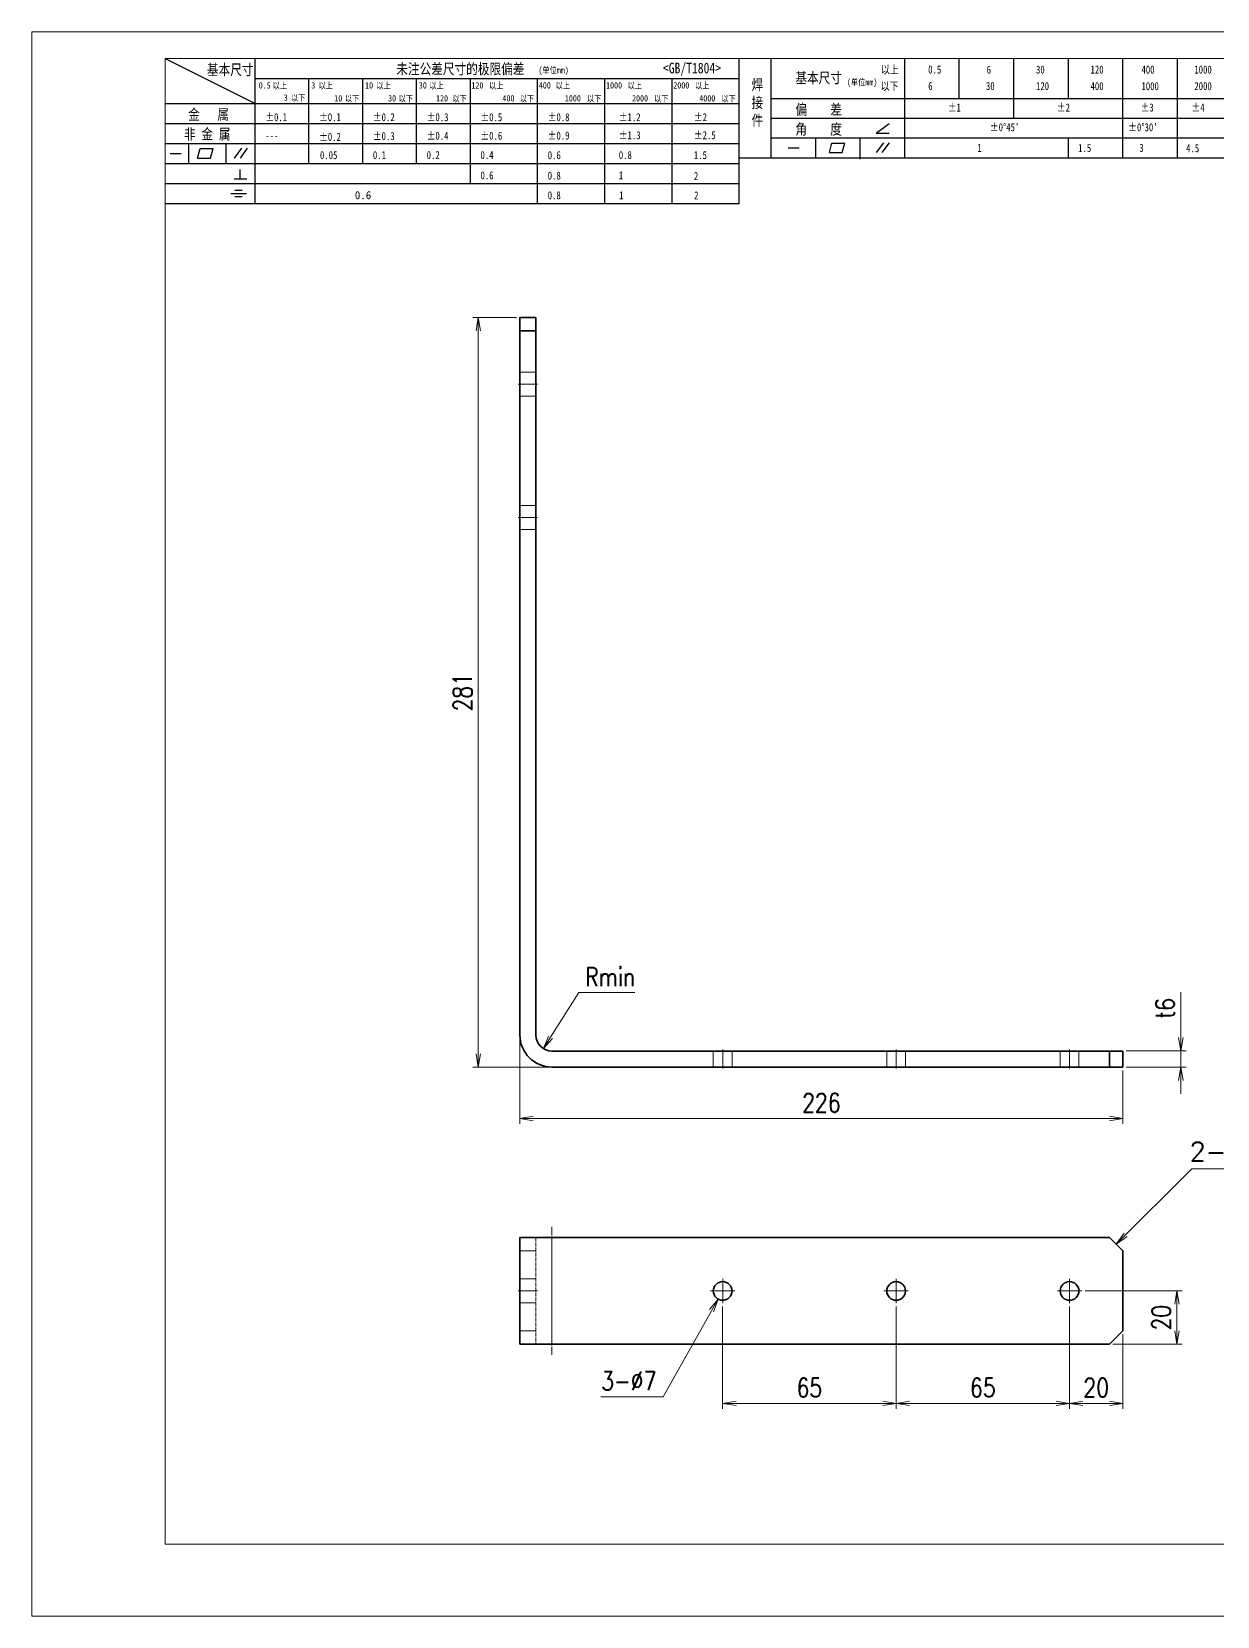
# Model space of a CAD drawing. Header units: millimetres. Extents: x 1333 to 190452, y -42879 to -5704.
# Drawn here: x 179796 to 180241, y -22834 to -22240 of the extents above; entities that cross this region are included whole.
import ezdxf
from ezdxf.enums import TextEntityAlignment as Align

# ---------------------------------------------------------------- set-up
doc = ezdxf.new("R2010")
doc.units = ezdxf.units.MM
doc.header["$LTSCALE"] = 0.5
doc.linetypes.add('AM_ISO02W050x2', pattern=[3.75, 3, -0.75])
doc.linetypes.add('AM_ISO08W050x2', pattern=[9, 6, -0.75, 1.5, -0.75])
for name, color, linetype, lineweight in [('中心线', 2, 'AM_ISO08W050x2', 18), ('图框', 7, 'Continuous', 18), ('标注线', 3, 'Continuous', 18), ('粗实线', 7, 'Continuous', 35), ('细实线', 3, 'Continuous', 18), ('虚线', 1, 'AM_ISO02W050x2', 18)]:
    doc.layers.add(name, color=color, linetype=linetype, lineweight=lineweight)
doc.layers.add('图\\M+19E79\\M+195B6\\M+18E9A', color=7, linetype='Continuous')
doc.layers.add('打印-禁用', color=7, linetype='Continuous', lineweight=15, plot=False)
doc.styles.add('DIM', font='romans.shx', dxfattribs={"width": 0.8, "bigfont": 'bigfont.shx'})
doc.styles.add('国标', font='simfang.ttf', dxfattribs={"width": 0.8})
doc.dimstyles.new('DEH 1-1', dxfattribs={"dimtxt": 3.5, "dimasz": 2.5, "dimexe": 1, "dimexo": 0.625, "dimgap": 1.2, "dimtad": 1, "dimtoh": 1, "dimdsep": 46, "dimtxsty": 'DIM', "dimblk": 'OPEN', "dimcen": 0, "dimclrd": 8, "dimclre": 8, "dimclrt": 2, "dimazin": 2, "dimtfac": 0.5, "dimtmove": 0, "dimatfit": 3, "dimldrblk": 'OPEN', "dimfxl": 0, "dimtolj": 2, "dimlwd": 18, "dimlwe": 18, "dimarcsym": 0})
doc.dimstyles.new('DEH 1-2$0', dxfattribs={"dimscale": 2, "dimtxt": 3.5, "dimasz": 2.5, "dimexe": 1, "dimexo": 0.625, "dimgap": 1.2, "dimtad": 1, "dimdsep": 46, "dimtxsty": 'DIM', "dimblk": 'OPEN', "dimcen": 0, "dimclrd": 8, "dimclre": 8, "dimclrt": 2, "dimazin": 2, "dimtfac": 0.5, "dimtmove": 0, "dimatfit": 3, "dimldrblk": 'OPEN', "dimfxl": 0, "dimtolj": 2, "dimlwd": 13, "dimlwe": 13, "dimarcsym": 0})
doc.dimstyles.new('DEH 1-2$3', dxfattribs={"dimscale": 2, "dimtxt": 3.5, "dimasz": 2.5, "dimexe": 1, "dimexo": 0.625, "dimgap": 1.2, "dimtad": 1, "dimtoh": 1, "dimdsep": 46, "dimtxsty": 'DIM', "dimblk": 'OPEN', "dimcen": 0, "dimclrd": 8, "dimclre": 8, "dimclrt": 2, "dimazin": 2, "dimtfac": 0.5, "dimtofl": 0, "dimtmove": 0, "dimatfit": 3, "dimldrblk": 'OPEN', "dimfxl": 0, "dimtolj": 2, "dimlwd": 18, "dimlwe": 18, "dimarcsym": 0})
doc.dimstyles.new('DEH 1-2$4', dxfattribs={"dimscale": 2, "dimtxt": 3.5, "dimasz": 2.5, "dimexe": 1, "dimexo": 0.625, "dimgap": 1.2, "dimtad": 1, "dimtoh": 1, "dimdsep": 46, "dimtxsty": 'DIM', "dimblk": 'OPEN', "dimcen": 0, "dimclrd": 8, "dimclre": 8, "dimclrt": 2, "dimazin": 2, "dimtfac": 0.5, "dimtofl": 0, "dimtmove": 0, "dimatfit": 3, "dimldrblk": 'OPEN', "dimfxl": 0, "dimtolj": 2, "dimlwd": 18, "dimlwe": 18, "dimarcsym": 0})

# ---------------------------------------------------------------- blocks, each defined once
blk = doc.blocks.new('GZDEH零件A3图框V01版')
at = {"layer": '图\\M+19E79\\M+195B6\\M+18E9A', "color": 9}
for p, q in [((2882.49, -1554.46), (2899.37, -1562.92)), ((2899.37, -1581.67), (2899.37, -1554.46)), ((2990.09, -1581.67), (2990.09, -1554.46)), ((2996.09, -1573.08), (2996.09, -1554.46)), ((3021.09, -1561.98), (3021.09, -1554.46)), ((3031.31, -1561.98), (3031.31, -1554.46)), ((3041.53, -1561.98), (3041.53, -1554.46)), ((3051.75, -1561.98), (3051.75, -1554.46)), ((3061.98, -1561.98), (3061.98, -1554.46)), ((3072.2, -1561.98), (3072.2, -1554.46)), ((2899.37, -1558.24), (2990.09, -1558.24)), ((2909.45, -1574.17), (2909.45, -1558.24)), ((2919.53, -1574.17), (2919.53, -1558.24)), ((2929.61, -1574.17), (2929.61, -1558.24)), ((2939.69, -1577.92), (2939.69, -1558.24)), ((2952.29, -1581.67), (2952.29, -1558.24)), ((2964.89, -1581.67), (2964.89, -1558.24)), ((2977.49, -1581.67), (2977.49, -1558.24)), ((2996.09, -1561.98), (3113.09, -1561.98)), ((3021.09, -1573.08), (3021.09, -1561.98)), ((3041.53, -1565.68), (3041.53, -1561.98)), ((3061.98, -1573.08), (3061.98, -1561.98)), ((3072.2, -1573.08), (3072.2, -1561.98)), ((2882.49, -1562.92), (2990.09, -1562.92)), ((2882.49, -1566.67), (2990.09, -1566.67)), ((2996.09, -1565.68), (3113.09, -1565.68)), ((3015.75, -1568.51), (3018.15, -1566.66)), ((2882.49, -1570.42), (2990.09, -1570.42)), ((2886.92, -1574.12), (2886.92, -1570.42)), ((2893.91, -1574.12), (2893.91, -1570.42)), ((2996.09, -1569.38), (3113.09, -1569.38)), ((3004.42, -1573.08), (3004.42, -1569.38)), ((3006.97, -1572.12), (3007.45, -1570.33)), ((3007.45, -1570.33), (3009.86, -1570.33)), ((3009.39, -1572.12), (3009.86, -1570.33)), ((3012.75, -1573.08), (3012.75, -1569.38)), ((3015.75, -1568.51), (3018.15, -1568.51)), ((3015.81, -1572.12), (3017.15, -1570.26)), ((3016.89, -1572.12), (3018.23, -1570.26)), ((3051.75, -1573.08), (3051.75, -1569.38)), ((2883.43, -1572.27), (2885.49, -1572.27)), ((2888.59, -1573.16), (2889.07, -1571.37)), ((2888.59, -1573.16), (2891, -1573.16)), ((2889.07, -1571.37), (2891.48, -1571.37)), ((2891, -1573.16), (2891.48, -1571.37)), ((2895.52, -1573.16), (2896.85, -1571.3)), ((2896.6, -1573.16), (2897.94, -1571.3)), ((2990.09, -1573.08), (3113.09, -1573.08)), ((2999.26, -1571.23), (3001.32, -1571.23)), ((3006.97, -1572.12), (3009.39, -1572.12)), ((3012.75, -1573.33), (3012.75, -1573.08)), ((2882.49, -1574.17), (2990.09, -1574.17)), ((2895.42, -1577.05), (2897.81, -1577.05)), ((2896.58, -1577.05), (2896.58, -1575.28)), ((2882.49, -1577.92), (2990.09, -1577.92)), ((2894.79, -1579.77), (2897.77, -1579.77)), ((2895.57, -1579.17), (2896.92, -1579.17)), ((2882.49, -1581.67), (2990.09, -1581.67)), ((2895.57, -1580.37), (2896.93, -1580.37))]:
    blk.add_line(p, q, dxfattribs=at)
at = {"layer": '图框', "linetype": 'Continuous'}
for p, q in [((2882.49, -1554.46), (2882.49, -1832.96)), ((3272.49, -1554.46), (2882.49, -1554.46)), ((2882.49, -1832.96), (3272.49, -1832.96))]:
    blk.add_line(p, q, dxfattribs=at)
at = {"layer": '打印-禁用', "linetype": 'Continuous'}
for p, q in [((2857.49, -1549.46), (2857.49, -1846.46)), ((3277.49, -1549.46), (2857.49, -1549.46)), ((2857.49, -1846.46), (3277.49, -1846.46))]:
    blk.add_line(p, q, dxfattribs=at)
at = {"layer": '图\\M+19E79\\M+195B6\\M+18E9A', "color": 9, "style": '国标', "width": 0.8}
for s, height, p in [('基本尺寸', 2, (2890.33, -1557.58)), ('未注公差尺寸的极限偏差', 2, (2925.81, -1557.44)), ('<GB/T1804>', 2, (2975.78, -1557.27)), ('以上', 1.5, (3016.64, -1557.33)), ('0.5', 1.5, (3025.49, -1557.3)), ('6', 1.5, (3036.45, -1557.34)), ('30', 1.5, (3045.69, -1557.31)), ('120', 1.5, (3055.91, -1557.31)), ('400', 1.5, (3065.46, -1557.31)), ('1000', 1.5, (3075.36, -1557.31)), ('30', 1.2, (2930.04, -1560.11)), ('基本尺寸', 2, (3000.6, -1559.1)), ('以下', 1.5, (3016.58, -1560.43)), ('6', 1.5, (3025.49, -1560.38)), ('30', 1.5, (3036.31, -1560.39)), ('120', 1.5, (3045.69, -1560.41)), ('400', 1.5, (3055.91, -1560.41)), ('1000', 1.5, (3065.46, -1560.41)), ('2000', 1.5, (3075.36, -1560.41)), ('金   属', 2, (2886.82, -1565.98)), ('±0.1', 1.5, (2901.27, -1566.23)), ('±0.1', 1.5, (2911.35, -1566.23)), ('±0.2', 1.5, (2921.43, -1566.23)), ('±0.3', 1.5, (2931.51, -1566.23)), ('±0.5', 1.5, (2941.59, -1566.23)), ('±0.8', 1.5, (2954.19, -1566.23)), ('±1.2', 1.5, (2967.51, -1566.23)), ('±2', 1.5, (2981.58, -1566.23)), ('偏    差', 2, (3000.6, -1565.04)), ('±1', 1.5, (3029.16, -1564.42)), ('±2', 1.5, (3049.61, -1564.42)), ('±3', 1.5, (3065.3, -1564.42)), ('±4', 1.5, (3074.85, -1564.42)), ('非 金 属', 2, (2886.02, -1569.65)), ('±0.3', 1.5, (2921.43, -1569.77)), ('±0.4', 1.5, (2931.51, -1569.71)), ('±0.6', 1.5, (2941.59, -1569.71)), ('±0.9', 1.5, (2954.19, -1569.68)), ('±1.3', 1.5, (2967.51, -1569.62)), ('±2.5', 1.5, (2981.58, -1569.61)), ('角    度', 2, (3000.6, -1568.74)), ("±0%%D45'", 1.5, (3037.06, -1568.12)), ("±0%%D30'", 1.5, (3062.98, -1568.12)), ('---', 1.5, (2901.27, -1569.65)), ('±0.2', 1.5, (2911.35, -1569.92)), ('1', 1.5, (3034.69, -1571.98)), ('1.5', 1.5, (3053.59, -1572.01)), ('3', 1.5, (3065.05, -1571.98)), ('4.5', 1.5, (3073.82, -1572.05)), ('0.1', 1.5, (2921.43, -1573.34)), ('0.2', 1.5, (2931.51, -1573.33)), ('0.4', 1.5, (2941.59, -1573.33)), ('0.6', 1.5, (2954.19, -1573.35)), ('0.8', 1.5, (2967.51, -1573.33)), ('1.5', 1.5, (2981.58, -1573.34)), ('0.6', 1.5, (2941.59, -1577.14)), ('0.8', 1.5, (2954.19, -1577.17)), ('1', 1.5, (2967.51, -1577.12)), ('2', 1.5, (2981.58, -1577.26)), ('0.8', 1.5, (2954.19, -1580.87)), ('1', 1.5, (2967.59, -1580.86)), ('2', 1.5, (2981.62, -1580.89))]:
    blk.add_text(s, height=height, dxfattribs=at).set_placement(p)
at = {"layer": '图\\M+19E79\\M+195B6\\M+18E9A', "color": 9, "lineweight": 15, "style": '国标', "width": 0.8}
for s, p in [('(单位mm)', (2952.44, -1557.27)), ('0.5', (2900.03, -1560.11)), ('以上', (2902.64, -1560.16)), ('3', (2909.88, -1560.11)), ('以上', (2911.25, -1560.16)), ('10', (2919.96, -1560.11)), ('以上', (2922.09, -1560.16)), ('以上', (2932.02, -1560.16)), ('120', (2939.88, -1560.11)), ('以上', (2943.21, -1560.16)), ('400', (2952.52, -1560.11)), ('以上', (2955.68, -1560.16)), ('1000', (2965.12, -1560.11)), ('以上', (2969.16, -1560.16)), ('2000', (2977.72, -1560.11)), ('以上', (2981.8, -1560.16)), ('(单位mm)', (3010.27, -1559.51)), ('3', (2904.73, -1562.41)), ('以下', (2906.1, -1562.46)), ('10', (2914.19, -1562.54)), ('以下', (2916.18, -1562.59)), ('30', (2924.27, -1562.54)), ('以下', (2926.26, -1562.59)), ('120', (2933.26, -1562.54)), ('以下', (2936.34, -1562.59)), ('400', (2945.7, -1562.54)), ('以下', (2948.94, -1562.59)), ('1000', (2957.41, -1562.54)), ('以下', (2961.54, -1562.59)), ('2000', (2969.99, -1562.54)), ('以下', (2974.14, -1562.59)), ('4000', (2982.59, -1562.54)), ('以下', (2986.74, -1562.59))]:
    blk.add_text(s, height=1.2, dxfattribs=at).set_placement(p)
at = {"layer": '图\\M+19E79\\M+195B6\\M+18E9A', "color": 9, "lineweight": 13, "style": '国标'}
blk.add_text('0.6', height=1.5, dxfattribs=at).set_placement((2918.05, -1580.85))
at = {"layer": '图\\M+19E79\\M+195B6\\M+18E9A', "color": 9, "insert": (2992.39, -1558.41), "char_height": 2, "width": 3.1877, "attachment_point": 1, "style": '国标'}
blk.add_mtext('焊\\P接\\P件', dxfattribs=at)
at = {"layer": '图\\M+19E79\\M+195B6\\M+18E9A', "color": 9, "insert": (2911.51, -1573.37), "char_height": 1.5, "attachment_point": 7, "style": '国标'}
blk.add_mtext_dynamic_manual_height_columns('0.05', width=5.1982, gutter_width=12.5, heights=[0], dxfattribs=at)
blk = doc.blocks.new('DEH A3')
at = {"layer": '图框'}
blk.add_blockref('GZDEH零件A3图框V01版', (-2857.49, 1846.46), dxfattribs=at)
blk = doc.blocks.new('_Open')
at = {"color": 0, "linetype": 'ByBlock', "lineweight": -2}
for p, q in [((-1, 0.17), (0, 0)), ((-1, -0.17), (0, 0)), ((0, 0), (-1, 0))]:
    blk.add_line(p, q, dxfattribs=at)
blk = doc.blocks.new('*D299')
at = {"layer": 'Defpoints', "color": 0, "transparency": 16777216}
for p in [(180205.19, -22622.09), (180226.91, -22622.09), (180205.19, -22628.09)]:
    blk.add_point(p, dxfattribs=at)
at = {"layer": '标注线', "color": 8, "lineweight": 13, "transparency": 16777216}
for p, q in [((180226.91, -22617.09), (180226.91, -22600.09)), ((180206.44, -22622.09), (180228.91, -22622.09)), ((180226.91, -22628.09), (180226.91, -22622.09)), ((180206.44, -22628.09), (180228.91, -22628.09)), ((180226.91, -22633.09), (180226.91, -22638.09))]:
    blk.add_line(p, q, dxfattribs=at)
at = {"layer": '标注线', "color": 8, "lineweight": 13, "transparency": 16777216, "xscale": 5, "yscale": 5, "zscale": 5}
for p, rotation in [((180226.91, -22622.09), 270), ((180226.91, -22628.09), 90)]:
    blk.add_blockref('_Open', p, dxfattribs=dict(at, rotation=rotation))
at = {"layer": '标注线', "color": 2, "transparency": 16777216, "insert": (180221.01, -22606.09), "char_height": 7, "attachment_point": 5, "rotation": 90, "style": 'DIM'}
blk.add_mtext('\\A2;{\\Fromans,bigfont|c134;t}6', dxfattribs=at)
blk = doc.blocks.new('*D300')
at = {"layer": 'Defpoints', "color": 0, "transparency": 16777216}
for p in [(179979.19, -22616.09), (180205.19, -22628.09), (180205.19, -22647.39)]:
    blk.add_point(p, dxfattribs=at)
at = {"layer": '标注线', "color": 8, "lineweight": 13, "transparency": 16777216}
for p, q in [((179979.19, -22617.34), (179979.19, -22649.39)), ((180205.19, -22629.34), (180205.19, -22649.39)), ((179984.19, -22647.39), (180200.19, -22647.39))]:
    blk.add_line(p, q, dxfattribs=at)
at = {"layer": '标注线', "color": 8, "lineweight": 13, "transparency": 16777216, "xscale": 5, "yscale": 5, "zscale": 5, "rotation": 180}
blk.add_blockref('_Open', (179979.19, -22647.39), dxfattribs=at)
at = {"layer": '标注线', "color": 8, "lineweight": 13, "transparency": 16777216, "xscale": 5, "yscale": 5, "zscale": 5}
blk.add_blockref('_Open', (180205.19, -22647.39), dxfattribs=at)
at = {"layer": '标注线', "color": 2, "transparency": 16777216, "insert": (180092.19, -22641.49), "char_height": 7, "attachment_point": 5, "style": 'DIM'}
blk.add_mtext('\\A2;226', dxfattribs=at)
blk = doc.blocks.new('*D301')
at = {"layer": 'Defpoints', "color": 0, "transparency": 16777216}
for p in [(179979.19, -22347.09), (179963.61, -22628.09), (179991.19, -22628.09)]:
    blk.add_point(p, dxfattribs=at)
at = {"layer": '标注线', "color": 8, "lineweight": 13, "transparency": 16777216}
for p, q in [((179977.94, -22347.09), (179961.61, -22347.09)), ((179963.61, -22352.09), (179963.61, -22623.09)), ((179989.94, -22628.09), (179961.61, -22628.09))]:
    blk.add_line(p, q, dxfattribs=at)
at = {"layer": '标注线', "color": 8, "lineweight": 13, "transparency": 16777216, "xscale": 5, "yscale": 5, "zscale": 5}
for p, rotation in [((179963.61, -22347.09), 90), ((179963.61, -22628.09), 270)]:
    blk.add_blockref('_Open', p, dxfattribs=dict(at, rotation=rotation))
at = {"layer": '标注线', "color": 2, "transparency": 16777216, "insert": (179957.71, -22487.59), "char_height": 7, "attachment_point": 5, "rotation": 90, "style": 'DIM'}
blk.add_mtext('\\A2;281', dxfattribs=at)
blk = doc.blocks.new('*D302')
at = {"layer": 'Defpoints', "color": 0, "transparency": 16777216}
for p in [(179991.19, -22616.09), (179987.98, -22621.16)]:
    blk.add_point(p, dxfattribs=at)
at = {"layer": '标注线', "color": 8, "lineweight": 18, "transparency": 16777216}
for p, q in [((180001.26, -22600.19), (179990.66, -22616.94)), ((180022.33, -22600.19), (180001.26, -22600.19))]:
    blk.add_line(p, q, dxfattribs=at)
at = {"layer": '标注线', "color": 8, "lineweight": 18, "transparency": 16777216, "xscale": 5, "yscale": 5, "zscale": 5, "rotation": 237.654839007568}
blk.add_blockref('_Open', (179987.98, -22621.16), dxfattribs=at)
at = {"layer": '标注线', "color": 2, "transparency": 16777216, "insert": (180013, -22594.29), "char_height": 7, "attachment_point": 5, "style": 'DIM'}
blk.add_mtext('\\A2;Rmin', dxfattribs=at)
blk = doc.blocks.new('*D303')
at = {"layer": 'Defpoints', "color": 0, "transparency": 16777216}
for p in [(180185.19, -22716.59), (180205.19, -22727.04), (180185.19, -22754.18)]:
    blk.add_point(p, dxfattribs=at)
at = {"layer": '标注线', "color": 8, "lineweight": 13, "transparency": 16777216}
for p, q in [((180185.19, -22717.84), (180185.19, -22756.18)), ((180205.19, -22728.29), (180205.19, -22756.18)), ((180200.19, -22754.18), (180190.19, -22754.18))]:
    blk.add_line(p, q, dxfattribs=at)
at = {"layer": '标注线', "color": 8, "lineweight": 13, "transparency": 16777216, "xscale": 5, "yscale": 5, "zscale": 5, "rotation": 180}
blk.add_blockref('_Open', (180185.19, -22754.18), dxfattribs=at)
at = {"layer": '标注线', "color": 8, "lineweight": 13, "transparency": 16777216, "xscale": 5, "yscale": 5, "zscale": 5}
blk.add_blockref('_Open', (180205.19, -22754.18), dxfattribs=at)
at = {"layer": '标注线', "color": 2, "transparency": 16777216, "insert": (180195.19, -22748.28), "char_height": 7, "attachment_point": 5, "style": 'DIM'}
blk.add_mtext('\\A2;20', dxfattribs=at)
blk = doc.blocks.new('*D304')
at = {"layer": 'Defpoints', "color": 0, "transparency": 16777216}
for p in [(180120.19, -22716.59), (180185.19, -22717.84), (180185.19, -22754.18)]:
    blk.add_point(p, dxfattribs=at)
at = {"layer": '标注线', "color": 8, "lineweight": 13, "transparency": 16777216}
for p, q in [((180120.19, -22717.84), (180120.19, -22756.18)), ((180185.19, -22719.09), (180185.19, -22756.18)), ((180125.19, -22754.18), (180180.19, -22754.18))]:
    blk.add_line(p, q, dxfattribs=at)
at = {"layer": '标注线', "color": 8, "lineweight": 13, "transparency": 16777216, "xscale": 5, "yscale": 5, "zscale": 5, "rotation": 180}
blk.add_blockref('_Open', (180120.19, -22754.18), dxfattribs=at)
at = {"layer": '标注线', "color": 8, "lineweight": 13, "transparency": 16777216, "xscale": 5, "yscale": 5, "zscale": 5}
blk.add_blockref('_Open', (180185.19, -22754.18), dxfattribs=at)
at = {"layer": '标注线', "color": 2, "transparency": 16777216, "insert": (180152.69, -22748.28), "char_height": 7, "attachment_point": 5, "style": 'DIM'}
blk.add_mtext('\\A2;65', dxfattribs=at)
blk = doc.blocks.new('*D305')
at = {"layer": 'Defpoints', "color": 0, "transparency": 16777216}
for p in [(180055.19, -22716.59), (180120.19, -22717.84), (180120.19, -22754.18)]:
    blk.add_point(p, dxfattribs=at)
at = {"layer": '标注线', "color": 8, "lineweight": 13, "transparency": 16777216}
for p, q in [((180055.19, -22717.84), (180055.19, -22756.18)), ((180120.19, -22719.09), (180120.19, -22756.18)), ((180060.19, -22754.18), (180115.19, -22754.18))]:
    blk.add_line(p, q, dxfattribs=at)
at = {"layer": '标注线', "color": 8, "lineweight": 13, "transparency": 16777216, "xscale": 5, "yscale": 5, "zscale": 5, "rotation": 180}
blk.add_blockref('_Open', (180055.19, -22754.18), dxfattribs=at)
at = {"layer": '标注线', "color": 8, "lineweight": 13, "transparency": 16777216, "xscale": 5, "yscale": 5, "zscale": 5}
blk.add_blockref('_Open', (180120.19, -22754.18), dxfattribs=at)
at = {"layer": '标注线', "color": 2, "transparency": 16777216, "insert": (180087.69, -22748.28), "char_height": 7, "attachment_point": 5, "style": 'DIM'}
blk.add_mtext('\\A2;65', dxfattribs=at)
blk = doc.blocks.new('*D306')
at = {"layer": 'Defpoints', "color": 0, "transparency": 16777216}
for p in [(180189.74, -22712.04), (180225.46, -22712.04), (180200.19, -22732.04)]:
    blk.add_point(p, dxfattribs=at)
at = {"layer": '标注线', "color": 8, "lineweight": 13, "transparency": 16777216}
for p, q in [((180190.99, -22712.04), (180227.46, -22712.04)), ((180225.46, -22727.04), (180225.46, -22717.04)), ((180201.44, -22732.04), (180227.46, -22732.04))]:
    blk.add_line(p, q, dxfattribs=at)
at = {"layer": '标注线', "color": 8, "lineweight": 13, "transparency": 16777216, "xscale": 5, "yscale": 5, "zscale": 5}
for p, rotation in [((180225.46, -22712.04), 90), ((180225.46, -22732.04), 270)]:
    blk.add_blockref('_Open', p, dxfattribs=dict(at, rotation=rotation))
at = {"layer": '标注线', "color": 2, "transparency": 16777216, "insert": (180219.56, -22722.04), "char_height": 7, "attachment_point": 5, "rotation": 90, "style": 'DIM'}
blk.add_mtext('\\A2;20', dxfattribs=at)
blk = doc.blocks.new('*D307')
at = {"layer": 'Defpoints', "color": 0, "transparency": 16777216}
for p in [(180056.9, -22708.99), (180053.48, -22715.09)]:
    blk.add_point(p, dxfattribs=at)
at = {"layer": '标注线', "color": 8, "lineweight": 18, "transparency": 16777216}
for p, q in [((180032.95, -22751.67), (180051.03, -22719.45)), ((180009.48, -22751.67), (180032.95, -22751.67))]:
    blk.add_line(p, q, dxfattribs=at)
at = {"layer": '标注线', "color": 8, "lineweight": 18, "transparency": 16777216, "xscale": 5, "yscale": 5, "zscale": 5, "rotation": 60.69503630670415}
blk.add_blockref('_Open', (180053.48, -22715.09), dxfattribs=at)
at = {"layer": '标注线', "color": 2, "transparency": 16777216, "insert": (180020.02, -22745.77), "char_height": 7, "attachment_point": 5, "style": 'DIM'}
blk.add_mtext('\\A2;3-%%c7', dxfattribs=at)
blk = doc.blocks.new('CHAMFER_DIM_RS1')
at = {"layer": '标注线', "color": 8}
blk.add_line((0, 20), (8.49, 28.49), dxfattribs=at)
at = {"color": 2, "char_height": 3.5, "attachment_point": 9, "style": 'DIM'}
for insert in [(-8.27, 28.27), (-8.27, 28.27), (-8.27, 28.27), (-8.27, 25.32), (-11.2, 21.2)]:
    blk.add_mtext('\\A2;', dxfattribs=dict(at, insert=insert))
at = {"layer": '标注线', "color": 2, "style": 'DIM'}
blk.add_attdef('000', text='', height=3.5, rotation=45, dxfattribs=at).set_placement((4.03, 24.66), align=Align.BOTTOM_CENTER)
at = {"layer": '标注线'}
blk.add_leader([(0, 0), (0, 20)], dimstyle='DEH 1-1', dxfattribs=at)

msp = doc.modelspace()

# ---------------------------------------------------------------- linework, layer by layer
at = {"layer": '中心线', "ltscale": 0.18}
for p, q in [((179978.592, -22372.093), (179985.792, -22372.093)), ((179978.592, -22422.093), (179985.792, -22422.093)), ((180055.192, -22628.693), (180055.192, -22621.493)), ((180120.192, -22628.693), (180120.192, -22621.493)), ((180185.192, -22628.693), (180185.192, -22621.493)), ((179978.592, -22712.042), (179985.792, -22712.042))]:
    msp.add_line(p, q, dxfattribs=at)
at = {"layer": '中心线'}
msp.add_line((179991.192, -22688.042), (179991.192, -22736.043), dxfattribs=at)
at = {"layer": '中心线', "ltscale": 0.2275}
for p, q in [((180055.192, -22707.492), (180055.192, -22716.592)), ((180120.192, -22707.492), (180120.192, -22716.592)), ((180185.192, -22707.492), (180185.192, -22716.592)), ((180059.742, -22712.042), (180050.642, -22712.042)), ((180124.742, -22712.042), (180115.642, -22712.042)), ((180189.742, -22712.042), (180180.642, -22712.042))]:
    msp.add_line(p, q, dxfattribs=at)
at = {"layer": '粗实线'}
for p, q in [((179979.192, -22347.093), (179979.192, -22616.093)), ((179985.192, -22347.093), (179985.192, -22616.093)), ((179991.192, -22622.093), (180200.192, -22622.093)), ((179991.192, -22628.093), (180200.192, -22628.093)), ((179979.192, -22692.042), (179979.192, -22732.042)), ((179991.192, -22692.042), (180200.192, -22692.042)), ((180205.192, -22697.042), (180205.192, -22727.042)), ((179991.192, -22732.042), (180200.192, -22732.042))]:
    msp.add_line(p, q, dxfattribs=at)
at = {"layer": '粗实线', "ltscale": 0.125}
for p, q in [((179979.192, -22347.093), (179979.192, -22352.093)), ((179985.192, -22347.093), (179985.192, -22352.093)), ((180200.192, -22622.093), (180205.192, -22622.093)), ((180200.192, -22628.093), (180205.192, -22628.093))]:
    msp.add_line(p, q, dxfattribs=at)
at = {"layer": '粗实线', "ltscale": 0.15}
for p, q in [((179979.192, -22347.093), (179985.192, -22347.093)), ((179979.192, -22352.093), (179985.192, -22352.093)), ((180200.192, -22628.093), (180200.192, -22622.093)), ((180205.192, -22628.093), (180205.192, -22622.093))]:
    msp.add_line(p, q, dxfattribs=at)
at = {"layer": '粗实线', "ltscale": 0.087868}
for p, q in [((179979.192, -22692.042), (179982.707, -22692.042)), ((179979.192, -22732.042), (179982.707, -22732.042))]:
    msp.add_line(p, q, dxfattribs=at)
at = {"layer": '粗实线', "ltscale": 0.212132}
for p, q in [((179982.707, -22692.042), (179991.192, -22692.042)), ((179982.707, -22732.042), (179991.192, -22732.042))]:
    msp.add_line(p, q, dxfattribs=at)
at = {"layer": '粗实线', "ltscale": 0.176777}
for p, q in [((180200.192, -22692.042), (180205.192, -22697.042)), ((180205.192, -22727.042), (180200.192, -22732.042))]:
    msp.add_line(p, q, dxfattribs=at)
at = {"layer": '粗实线'}
for centre in [(180055.192, -22712.042), (180120.192, -22712.042), (180185.192, -22712.042)]:
    msp.add_circle(centre, 3.5, dxfattribs=at)
for radius in [12, 6]:
    msp.add_arc((179991.192, -22616.093), radius, 180, 270, dxfattribs=at)
at = {"layer": '细实线'}
msp.add_line((179991.192, -22692.042), (179991.192, -22732.042), dxfattribs=at)
at = {"layer": '虚线', "ltscale": 0.15}
for p, q in [((179979.192, -22352.093), (179985.192, -22352.093)), ((179979.192, -22367.593), (179985.192, -22367.593)), ((179979.192, -22376.593), (179985.192, -22376.593)), ((179979.192, -22417.593), (179985.192, -22417.593)), ((179979.192, -22426.593), (179985.192, -22426.593)), ((180051.692, -22628.093), (180051.692, -22622.093)), ((180058.692, -22628.093), (180058.692, -22622.093)), ((180116.692, -22628.093), (180116.692, -22622.093)), ((180123.692, -22628.093), (180123.692, -22622.093)), ((180181.692, -22628.093), (180181.692, -22622.093)), ((180188.692, -22628.093), (180188.692, -22622.093)), ((180200.192, -22628.093), (180200.192, -22622.093)), ((179979.192, -22697.042), (179985.192, -22697.042)), ((179979.192, -22707.542), (179985.192, -22707.542)), ((179979.192, -22707.542), (179985.192, -22707.542)), ((179979.192, -22716.542), (179985.192, -22716.542)), ((179979.192, -22716.542), (179985.192, -22716.542)), ((179979.192, -22727.042), (179985.192, -22727.042))]:
    msp.add_line(p, q, dxfattribs=at)
at = {"layer": '虚线'}
for p, q in [((179985.192, -22692.042), (179985.192, -22732.042)), ((179991.192, -22692.042), (179991.192, -22732.042))]:
    msp.add_line(p, q, dxfattribs=at)

# ---------------------------------------------------------------- block references
at = {"layer": '图框', "xscale": 2, "yscale": 2, "zscale": 2}
msp.add_blockref('DEH A3', (179796.223, -22833.998), dxfattribs=at)
at = {"layer": '标注线', "xscale": 1.999999999990048, "yscale": 2, "zscale": 2, "rotation": 314.9999999995578}
msp.add_blockref('CHAMFER_DIM_RS1', (180202.692, -22694.542), dxfattribs=at).add_auto_attribs({'000': '2-C5'})

# ---------------------------------------------------------------- dimensions: what is measured, and where the dimension line sits
at = {"layer": '标注线'}
for base, p1, p2, picture, middle in [((179963.609, -22628.093), (179979.192, -22347.093), (179991.192, -22628.093), '*D301', (179957.709, -22487.593)), ((180225.46, -22712.042), (180200.192, -22732.042), (180189.742, -22712.042), '*D306', (180219.56, -22722.042))]:
    dim = msp.add_linear_dim(base=base, p1=p1, p2=p2, angle=90, dimstyle='DEH 1-2$0', dxfattribs=at)
    dim.commit()
    dim.dimension.update_dxf_attribs({"geometry": picture, "text_midpoint": middle})
dim = msp.add_radius_dim(center=(179991.192, -22616.093), mpoint=(179987.982, -22621.162), text='Rmin', dimstyle='DEH 1-2$4', override={"dimtmove": 1}, dxfattribs=at)
dim.commit()
dim.dimension.update_dxf_attribs({"geometry": '*D302', "text_midpoint": (180001.263, -22600.191), "dimtype": 164})
dim = msp.add_linear_dim(base=(180226.911, -22622.093), p1=(180205.192, -22628.093), p2=(180205.192, -22622.093), angle=90, text='{\\Fromans,bigfont|c134;t}<>', dimstyle='DEH 1-2$0', dxfattribs=at)
dim.commit()
dim.dimension.update_dxf_attribs({"geometry": '*D299', "text_midpoint": (180221.011, -22606.093)})
for base, p1, p2, picture, middle in [((180205.192, -22647.391), (179979.192, -22616.093), (180205.192, -22628.093), '*D300', (180092.192, -22641.491)), ((180120.192, -22754.178), (180055.192, -22716.592), (180120.192, -22717.842), '*D305', (180087.692, -22748.278)), ((180185.192, -22754.178), (180120.192, -22716.592), (180185.192, -22717.842), '*D304', (180152.692, -22748.278)), ((180185.192, -22754.178), (180205.192, -22727.042), (180185.192, -22716.592), '*D303', (180195.192, -22748.278))]:
    dim = msp.add_linear_dim(base=base, p1=p1, p2=p2, dimstyle='DEH 1-2$0', dxfattribs=at)
    dim.commit()
    dim.dimension.update_dxf_attribs({"geometry": picture, "text_midpoint": middle})
dim = msp.add_diameter_dim_2p(p1=(180056.905, -22708.99), p2=(180053.479, -22715.094), dimstyle='DEH 1-2$3', override={"dimpost": '3-%%c<>'}, dxfattribs=at)
dim.commit()
dim.dimension.update_dxf_attribs({"geometry": '*D307', "text_midpoint": (180020.017, -22751.668), "dimtype": 163})

doc.saveas('drawing.dxf')
